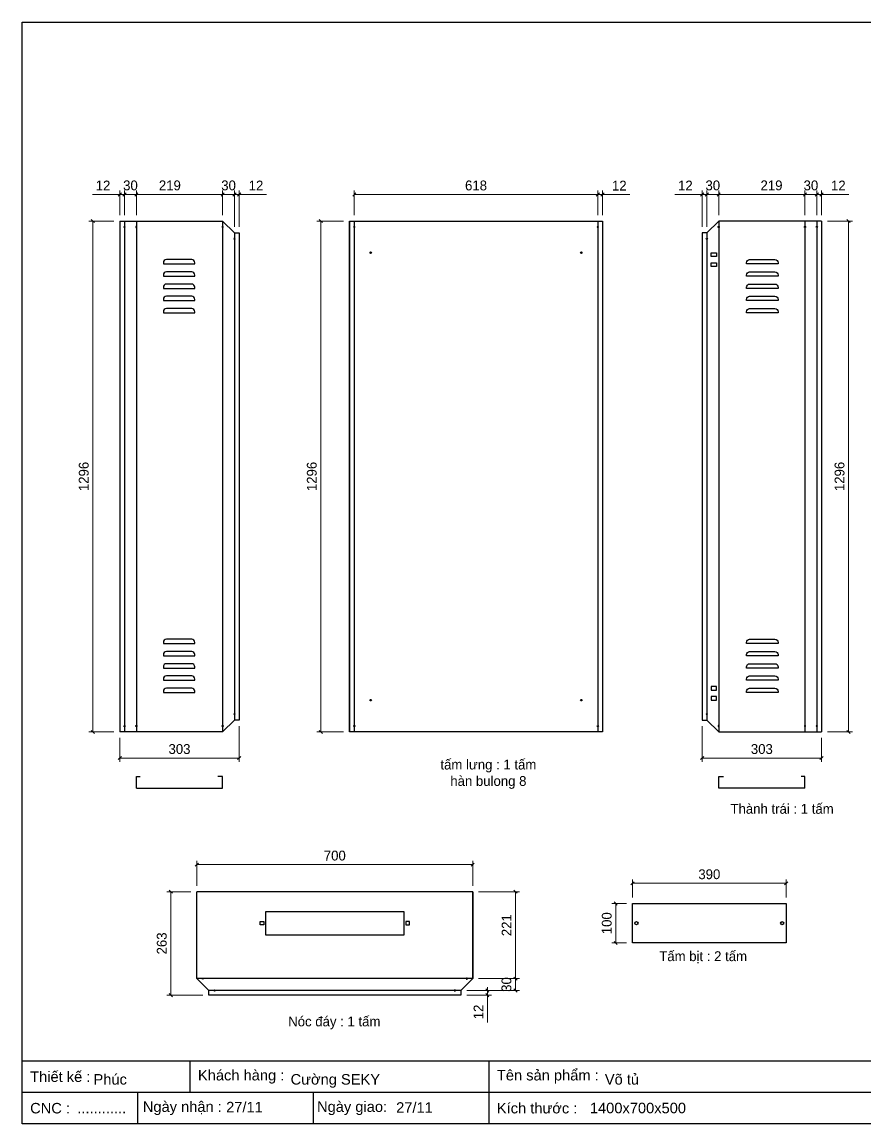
# Model space of a CAD drawing. Header units: millimetres. Extents: x 0 to 3953, y 0 to 2795.
# Drawn here: x 0 to 2139, y 0 to 2795 of the extents above; entities that cross this region are included whole.
import ezdxf

# ---------------------------------------------------------------- set-up
doc = ezdxf.new("R2010")
doc.units = ezdxf.units.MM
doc.layers.add('CNC', color=7, linetype='Continuous')
doc.layers.add('DIM', color=253, linetype='Continuous')
doc.styles.add('Arial', font='arial.ttf')
doc.dimstyles.new('Dim-25', dxfattribs={"dimtxt": 25, "dimasz": 8, "dimexe": 10, "dimexo": 15, "dimgap": 10, "dimtad": 1, "dimdec": 0, "dimtxsty": 'Standard', "dimblk": 'OBLIQUE', "dimcen": 10, "dimclrd": 5, "dimclre": 5, "dimclrt": 3, "dimazin": 3, "dimtfac": 1, "dimtdec": 0, "dimtmove": 0, "dimatfit": 3, "dimldrblk": 'OBLIQUE', "dimlwd": 9, "dimlwe": 9})

# ---------------------------------------------------------------- blocks, each defined once
blk = doc.blocks.new('*D1')
at = {"color": 0, "linetype": 'ByBlock', "lineweight": -2}
for p, q in [((294.2, 2361.8), (286.2, 2353.8)), ((505.2, 2353.8), (513.2, 2361.8))]:
    blk.add_line(p, q, dxfattribs=at)
at = {"layer": 'Defpoints', "color": 0, "transparency": 16777216}
for p in [(509.2, 2357.8), (290.2, 2290.4), (509.2, 2290.4)]:
    blk.add_point(p, dxfattribs=at)
at = {"layer": 'DIM', "color": 5, "lineweight": 9, "transparency": 16777216}
for p, q in [((290.2, 2305.4), (290.2, 2367.8)), ((290.2, 2357.8), (509.2, 2357.8)), ((509.2, 2305.4), (509.2, 2367.8))]:
    blk.add_line(p, q, dxfattribs=at)
at = {"layer": 'DIM', "color": 3, "transparency": 16777216, "insert": (375.2, 2380.6), "char_height": 25, "attachment_point": 5}
blk.add_mtext('219', dxfattribs=at)
blk = doc.blocks.new('_Oblique')
at = {"color": 0, "linetype": 'ByBlock', "lineweight": -2}
blk.add_line((-0.5, -0.5), (0.5, 0.5), dxfattribs=at)
blk = doc.blocks.new('*D2')
at = {"color": 0, "linetype": 'ByBlock', "lineweight": -2}
for p, q in [((513.2, 2361.8), (505.2, 2353.8)), ((535.2, 2353.8), (543.2, 2361.8))]:
    blk.add_line(p, q, dxfattribs=at)
at = {"layer": 'Defpoints', "color": 0, "transparency": 16777216}
for p in [(539.2, 2357.8), (509.2, 2290.4), (539.2, 2260.4)]:
    blk.add_point(p, dxfattribs=at)
at = {"layer": 'DIM', "color": 5, "lineweight": 9, "transparency": 16777216}
for p, q in [((509.2, 2305.4), (509.2, 2367.8)), ((509.2, 2357.8), (539.2, 2357.8)), ((539.2, 2275.4), (539.2, 2367.8))]:
    blk.add_line(p, q, dxfattribs=at)
at = {"layer": 'DIM', "color": 3, "transparency": 16777216, "insert": (524.2, 2380.6), "char_height": 25, "attachment_point": 5}
blk.add_mtext('30', dxfattribs=at)
blk = doc.blocks.new('*D3')
at = {"color": 0, "linetype": 'ByBlock', "lineweight": -2}
for p, q in [((535.2, 2353.8), (543.2, 2361.8)), ((555.2, 2361.8), (547.2, 2353.8))]:
    blk.add_line(p, q, dxfattribs=at)
at = {"layer": 'Defpoints', "color": 0, "transparency": 16777216}
for p in [(551.2, 2357.8), (539.2, 2260.4), (551.2, 2260.4)]:
    blk.add_point(p, dxfattribs=at)
at = {"layer": 'DIM', "color": 5, "lineweight": 9, "transparency": 16777216}
for p, q in [((539.2, 2357.8), (531.2, 2357.8)), ((539.2, 2275.4), (539.2, 2367.8)), ((539.2, 2357.8), (551.2, 2357.8)), ((551.2, 2275.4), (551.2, 2367.8)), ((551.2, 2357.8), (620.4, 2357.8))]:
    blk.add_line(p, q, dxfattribs=at)
at = {"layer": 'DIM', "color": 3, "transparency": 16777216, "insert": (593.8, 2380.4), "char_height": 25, "attachment_point": 5}
blk.add_mtext('12', dxfattribs=at)
blk = doc.blocks.new('*D4')
at = {"color": 0, "linetype": 'ByBlock', "lineweight": -2}
for p, q in [((252.2, 932.2), (244.2, 924.2)), ((547.2, 924.2), (555.2, 932.2))]:
    blk.add_line(p, q, dxfattribs=at)
at = {"layer": 'Defpoints', "color": 0, "transparency": 16777216}
for p in [(551.2, 1024.4), (248.2, 994.4), (551.2, 928.2)]:
    blk.add_point(p, dxfattribs=at)
at = {"layer": 'DIM', "color": 5, "lineweight": 9, "transparency": 16777216}
for p, q in [((551.2, 1009.4), (551.2, 918.2)), ((248.2, 979.4), (248.2, 918.2)), ((248.2, 928.2), (551.2, 928.2))]:
    blk.add_line(p, q, dxfattribs=at)
at = {"layer": 'DIM', "color": 3, "transparency": 16777216, "insert": (399.7, 950.9), "char_height": 25, "attachment_point": 5}
blk.add_mtext('303', dxfattribs=at)
blk = doc.blocks.new('*D5')
at = {"color": 0, "linetype": 'ByBlock', "lineweight": -2}
for p, q in [((264.2, 2361.8), (256.2, 2353.8)), ((286.2, 2353.8), (294.2, 2361.8))]:
    blk.add_line(p, q, dxfattribs=at)
at = {"layer": 'Defpoints', "color": 0, "transparency": 16777216}
for p in [(260.2, 2357.8), (260.2, 2290.4), (290.2, 2290.4)]:
    blk.add_point(p, dxfattribs=at)
at = {"layer": 'DIM', "color": 5, "lineweight": 9, "transparency": 16777216}
for p, q in [((260.2, 2305.4), (260.2, 2367.8)), ((290.2, 2357.8), (260.2, 2357.8)), ((290.2, 2305.4), (290.2, 2367.8))]:
    blk.add_line(p, q, dxfattribs=at)
at = {"layer": 'DIM', "color": 3, "transparency": 16777216, "insert": (275.2, 2380.6), "char_height": 25, "attachment_point": 5}
blk.add_mtext('30', dxfattribs=at)
blk = doc.blocks.new('*D6')
at = {"color": 0, "linetype": 'ByBlock', "lineweight": -2}
for p, q in [((244.2, 2353.8), (252.2, 2361.8)), ((264.2, 2361.8), (256.2, 2353.8))]:
    blk.add_line(p, q, dxfattribs=at)
at = {"layer": 'Defpoints', "color": 0, "transparency": 16777216}
for p in [(248.2, 2357.8), (248.2, 2290.4), (260.2, 2290.4)]:
    blk.add_point(p, dxfattribs=at)
at = {"layer": 'DIM', "color": 5, "lineweight": 9, "transparency": 16777216}
for p, q in [((248.2, 2357.8), (179, 2357.8)), ((248.2, 2305.4), (248.2, 2367.8)), ((260.2, 2357.8), (248.2, 2357.8)), ((260.2, 2305.4), (260.2, 2367.8)), ((260.2, 2357.8), (268.2, 2357.8))]:
    blk.add_line(p, q, dxfattribs=at)
at = {"layer": 'DIM', "color": 3, "transparency": 16777216, "insert": (205.6, 2380.4), "char_height": 25, "attachment_point": 5}
blk.add_mtext('12', dxfattribs=at)
blk = doc.blocks.new('f3daunguoc')
at = {"layer": 'CNC', "color": 2, "lineweight": -3}
blk.add_circle((0, 0), 1.5, dxfattribs=at)
blk = doc.blocks.new('*D7')
at = {"color": 0, "linetype": 'ByBlock', "lineweight": -2}
for p, q in [((183.6, 2286.4), (175.6, 2294.4)), ((175.6, 998.4), (183.6, 990.4))]:
    blk.add_line(p, q, dxfattribs=at)
at = {"layer": 'Defpoints', "color": 0, "ltscale": 3, "transparency": 16777216}
for p in [(248.2, 2290.4), (179.6, 994.4), (248.2, 994.4)]:
    blk.add_point(p, dxfattribs=at)
at = {"layer": 'DIM', "color": 5, "lineweight": 9, "ltscale": 3, "transparency": 16777216}
for p, q in [((233.2, 2290.4), (169.6, 2290.4)), ((179.6, 2290.4), (179.6, 994.4)), ((233.2, 994.4), (169.6, 994.4))]:
    blk.add_line(p, q, dxfattribs=at)
at = {"layer": 'DIM', "color": 3, "ltscale": 3, "transparency": 16777216, "insert": (156.8, 1642.4), "char_height": 25, "attachment_point": 5, "rotation": 90}
blk.add_mtext('1296', dxfattribs=at)
blk = doc.blocks.new('*D8')
at = {"color": 0, "linetype": 'ByBlock', "lineweight": -2}
for p, q in [((847.3, 2361.6), (839.3, 2353.6)), ((1457.3, 2353.6), (1465.3, 2361.6))]:
    blk.add_line(p, q, dxfattribs=at)
at = {"layer": 'Defpoints', "color": 0, "ltscale": 3, "transparency": 16777216}
for p in [(1461.3, 2357.6), (843.3, 2290.4), (1461.3, 2290.4)]:
    blk.add_point(p, dxfattribs=at)
at = {"layer": 'DIM', "color": 5, "lineweight": 9, "ltscale": 3, "transparency": 16777216}
for p, q in [((843.3, 2305.4), (843.3, 2367.6)), ((843.3, 2357.6), (1461.3, 2357.6)), ((1461.3, 2305.4), (1461.3, 2367.6))]:
    blk.add_line(p, q, dxfattribs=at)
at = {"layer": 'DIM', "color": 3, "ltscale": 3, "transparency": 16777216, "insert": (1152.3, 2380.4), "char_height": 25, "attachment_point": 5}
blk.add_mtext('618', dxfattribs=at)
blk = doc.blocks.new('*D9')
at = {"color": 0, "linetype": 'ByBlock', "lineweight": -2}
for p, q in [((1457.3, 2353.6), (1465.3, 2361.6)), ((1477.3, 2361.6), (1469.3, 2353.6))]:
    blk.add_line(p, q, dxfattribs=at)
at = {"layer": 'Defpoints', "color": 0, "ltscale": 3, "transparency": 16777216}
for p in [(1473.3, 2357.6), (1461.3, 2290.4), (1473.3, 2290.4)]:
    blk.add_point(p, dxfattribs=at)
at = {"layer": 'DIM', "color": 5, "lineweight": 9, "ltscale": 3, "transparency": 16777216}
for p, q in [((1461.3, 2357.6), (1453.3, 2357.6)), ((1461.3, 2305.4), (1461.3, 2367.6)), ((1461.3, 2357.6), (1473.3, 2357.6)), ((1473.3, 2305.4), (1473.3, 2367.6)), ((1473.3, 2357.6), (1542.5, 2357.6))]:
    blk.add_line(p, q, dxfattribs=at)
at = {"layer": 'DIM', "color": 3, "ltscale": 3, "transparency": 16777216, "insert": (1515.9, 2380.2), "char_height": 25, "attachment_point": 5}
blk.add_mtext('12', dxfattribs=at)
blk = doc.blocks.new('*D10')
at = {"color": 0, "linetype": 'ByBlock', "lineweight": -2}
for p, q in [((762.3, 2286.4), (754.3, 2294.4)), ((754.3, 998.4), (762.3, 990.4))]:
    blk.add_line(p, q, dxfattribs=at)
at = {"layer": 'Defpoints', "color": 0, "ltscale": 3, "transparency": 16777216}
for p in [(831.3, 2290.4), (758.3, 994.4), (831.3, 994.4)]:
    blk.add_point(p, dxfattribs=at)
at = {"layer": 'DIM', "color": 5, "lineweight": 9, "ltscale": 3, "transparency": 16777216}
for p, q in [((816.3, 2290.4), (748.3, 2290.4)), ((758.3, 2290.4), (758.3, 994.4)), ((816.3, 994.4), (748.3, 994.4))]:
    blk.add_line(p, q, dxfattribs=at)
at = {"layer": 'DIM', "color": 3, "ltscale": 3, "transparency": 16777216, "insert": (735.6, 1642.4), "char_height": 25, "attachment_point": 5, "rotation": 90}
blk.add_mtext('1296', dxfattribs=at)
blk = doc.blocks.new('*D11')
at = {"color": 0, "linetype": 'ByBlock', "lineweight": -2}
for p, q in [((1772.2, 2361.8), (1764.2, 2353.8)), ((1983.2, 2353.8), (1991.2, 2361.8))]:
    blk.add_line(p, q, dxfattribs=at)
at = {"layer": 'Defpoints', "color": 0, "transparency": 16777216}
for p in [(1768.2, 2357.8), (1768.2, 2290.4), (1987.2, 2290.4)]:
    blk.add_point(p, dxfattribs=at)
at = {"layer": 'DIM', "color": 5, "lineweight": 9, "transparency": 16777216}
for p, q in [((1768.2, 2305.4), (1768.2, 2367.8)), ((1987.2, 2357.8), (1768.2, 2357.8)), ((1987.2, 2305.4), (1987.2, 2367.8))]:
    blk.add_line(p, q, dxfattribs=at)
at = {"layer": 'DIM', "color": 3, "transparency": 16777216, "insert": (1902.2, 2380.6), "char_height": 25, "attachment_point": 5}
blk.add_mtext('219', dxfattribs=at)
blk = doc.blocks.new('*D12')
at = {"color": 0, "linetype": 'ByBlock', "lineweight": -2}
for p, q in [((1742.2, 2361.8), (1734.2, 2353.8)), ((1764.2, 2353.8), (1772.2, 2361.8))]:
    blk.add_line(p, q, dxfattribs=at)
at = {"layer": 'Defpoints', "color": 0, "transparency": 16777216}
for p in [(1738.2, 2357.8), (1768.2, 2290.4), (1738.2, 2260.4)]:
    blk.add_point(p, dxfattribs=at)
at = {"layer": 'DIM', "color": 5, "lineweight": 9, "transparency": 16777216}
for p, q in [((1738.2, 2275.4), (1738.2, 2367.8)), ((1768.2, 2357.8), (1738.2, 2357.8)), ((1768.2, 2305.4), (1768.2, 2367.8))]:
    blk.add_line(p, q, dxfattribs=at)
at = {"layer": 'DIM', "color": 3, "transparency": 16777216, "insert": (1753.2, 2380.6), "char_height": 25, "attachment_point": 5}
blk.add_mtext('30', dxfattribs=at)
blk = doc.blocks.new('*D13')
at = {"color": 0, "linetype": 'ByBlock', "lineweight": -2}
for p, q in [((1722.2, 2353.8), (1730.2, 2361.8)), ((1742.2, 2361.8), (1734.2, 2353.8))]:
    blk.add_line(p, q, dxfattribs=at)
at = {"layer": 'Defpoints', "color": 0, "transparency": 16777216}
for p in [(1726.2, 2357.8), (1726.2, 2260.4), (1738.2, 2260.4)]:
    blk.add_point(p, dxfattribs=at)
at = {"layer": 'DIM', "color": 5, "lineweight": 9, "transparency": 16777216}
for p, q in [((1726.2, 2357.8), (1657, 2357.8)), ((1726.2, 2275.4), (1726.2, 2367.8)), ((1738.2, 2357.8), (1726.2, 2357.8)), ((1738.2, 2275.4), (1738.2, 2367.8)), ((1738.2, 2357.8), (1746.2, 2357.8))]:
    blk.add_line(p, q, dxfattribs=at)
at = {"layer": 'DIM', "color": 3, "transparency": 16777216, "insert": (1683.6, 2380.4), "char_height": 25, "attachment_point": 5}
blk.add_mtext('12', dxfattribs=at)
blk = doc.blocks.new('*D14')
at = {"color": 0, "linetype": 'ByBlock', "lineweight": -2}
for p, q in [((1730.2, 932.2), (1722.2, 924.2)), ((2025.2, 924.2), (2033.2, 932.2))]:
    blk.add_line(p, q, dxfattribs=at)
at = {"layer": 'Defpoints', "color": 0, "transparency": 16777216}
for p in [(1726.2, 1024.4), (2029.2, 994.4), (1726.2, 928.2)]:
    blk.add_point(p, dxfattribs=at)
at = {"layer": 'DIM', "color": 5, "lineweight": 9, "transparency": 16777216}
for p, q in [((1726.2, 1009.4), (1726.2, 918.2)), ((2029.2, 979.4), (2029.2, 918.2)), ((2029.2, 928.2), (1726.2, 928.2))]:
    blk.add_line(p, q, dxfattribs=at)
at = {"layer": 'DIM', "color": 3, "transparency": 16777216, "insert": (1877.7, 950.9), "char_height": 25, "attachment_point": 5}
blk.add_mtext('303', dxfattribs=at)
blk = doc.blocks.new('*D15')
at = {"color": 0, "linetype": 'ByBlock', "lineweight": -2}
for p, q in [((1991.2, 2361.8), (1983.2, 2353.8)), ((2013.2, 2353.8), (2021.2, 2361.8))]:
    blk.add_line(p, q, dxfattribs=at)
at = {"layer": 'Defpoints', "color": 0, "transparency": 16777216}
for p in [(2017.2, 2357.8), (1987.2, 2290.4), (2017.2, 2290.4)]:
    blk.add_point(p, dxfattribs=at)
at = {"layer": 'DIM', "color": 5, "lineweight": 9, "transparency": 16777216}
for p, q in [((1987.2, 2305.4), (1987.2, 2367.8)), ((1987.2, 2357.8), (2017.2, 2357.8)), ((2017.2, 2305.4), (2017.2, 2367.8))]:
    blk.add_line(p, q, dxfattribs=at)
at = {"layer": 'DIM', "color": 3, "transparency": 16777216, "insert": (2002.2, 2380.6), "char_height": 25, "attachment_point": 5}
blk.add_mtext('30', dxfattribs=at)
blk = doc.blocks.new('*D16')
at = {"color": 0, "linetype": 'ByBlock', "lineweight": -2}
for p, q in [((2013.2, 2353.8), (2021.2, 2361.8)), ((2033.2, 2361.8), (2025.2, 2353.8))]:
    blk.add_line(p, q, dxfattribs=at)
at = {"layer": 'Defpoints', "color": 0, "transparency": 16777216}
for p in [(2029.2, 2357.8), (2017.2, 2290.4), (2029.2, 2290.4)]:
    blk.add_point(p, dxfattribs=at)
at = {"layer": 'DIM', "color": 5, "lineweight": 9, "transparency": 16777216}
for p, q in [((2017.2, 2357.8), (2009.2, 2357.8)), ((2017.2, 2305.4), (2017.2, 2367.8)), ((2017.2, 2357.8), (2029.2, 2357.8)), ((2029.2, 2305.4), (2029.2, 2367.8)), ((2029.2, 2357.8), (2098.4, 2357.8))]:
    blk.add_line(p, q, dxfattribs=at)
at = {"layer": 'DIM', "color": 3, "transparency": 16777216, "insert": (2071.8, 2380.4), "char_height": 25, "attachment_point": 5}
blk.add_mtext('12', dxfattribs=at)
blk = doc.blocks.new('*D17')
at = {"color": 0, "linetype": 'ByBlock', "lineweight": -2}
for p, q in [((2101.8, 2286.4), (2093.8, 2294.4)), ((2093.8, 998.4), (2101.8, 990.4))]:
    blk.add_line(p, q, dxfattribs=at)
at = {"layer": 'Defpoints', "color": 0, "ltscale": 3, "transparency": 16777216}
for p in [(2029.2, 2290.4), (2029.2, 994.4), (2097.8, 994.4)]:
    blk.add_point(p, dxfattribs=at)
at = {"layer": 'DIM', "color": 5, "lineweight": 9, "ltscale": 3, "transparency": 16777216}
for p, q in [((2044.2, 2290.4), (2107.8, 2290.4)), ((2097.8, 2290.4), (2097.8, 994.4)), ((2044.2, 994.4), (2107.8, 994.4))]:
    blk.add_line(p, q, dxfattribs=at)
at = {"layer": 'DIM', "color": 3, "ltscale": 3, "transparency": 16777216, "insert": (2075, 1642.4), "char_height": 25, "attachment_point": 5, "rotation": 90}
blk.add_mtext('1296', dxfattribs=at)
blk = doc.blocks.new('KHUNG CHUẨN')
at = {"color": 7}
for p, q in [((19889.2, -28535.2), (16919.2, -28535.2)), ((17239.2, -28535.2), (17239.2, -28595.2)), ((17809.2, -28535.2), (17809.2, -28655.2)), ((18939.2, -28595.2), (16919.2, -28595.2)), ((17139.2, -28595.2), (17139.2, -28655.2)), ((17474.2, -28595.2), (17474.2, -28655.2))]:
    blk.add_line(p, q, dxfattribs=at)
blk.add_lwpolyline([(16919.2, -26555.2), (19889.2, -26555.2), (19889.2, -28655.2), (16919.2, -28655.2)], close=True, dxfattribs=at)
at = {"color": 2, "char_height": 20, "attachment_point": 4, "style": 'Arial'}
for s, insert, width in [('  Thiết kế :', (16919.2, -28565.2), 917.634), ('  Khách hàng :', (17239.2, -28565.2), 917.634), ('  Tên sản phẩm :', (17809.2, -28565.2), 917.634), ('  CNC :', (16919.2, -28625.2), 917.634), ('  Ngày nhận :', (17134, -28625.2), 556.651), ('  Ngày giao:', (17466.3, -28625.2), 556.651), ('  Kích thước :', (17809.2, -28625.2), 917.634)]:
    blk.add_mtext(s, dxfattribs=dict(at, insert=insert, width=width))
at = {"color": 3, "style": 'Arial'}
for tag, p in [('#01', (17055.6, -28580.1)), ('#02', (17431.4, -28580.1)), ('#03', (18030.6, -28580.1)), ('#08', (18751.7, -28580.1)), ('#10', (19064.8, -28580.1)), ('#04', (17024.8, -28634.6)), ('#05', (17308.5, -28633)), ('#06', (17632.7, -28633.7)), ('#07', (18002, -28634.7)), ('#09', (18753.8, -28632.6)), ('#11', (19060.3, -28625.7)), ('#12', (19806.5, -28628.9))]:
    blk.add_attdef(tag, p, '', height=20, dxfattribs=at)
blk = doc.blocks.new('*D24')
at = {"color": 0, "linetype": 'ByBlock', "lineweight": -2}
for p, q in [((1256.4, 585.2), (1248.4, 593.2)), ((1248.4, 372.7), (1256.4, 364.7))]:
    blk.add_line(p, q, dxfattribs=at)
at = {"layer": 'Defpoints', "color": 0, "transparency": 16777216}
for p in [(1143.8, 589.2), (1143.8, 368.7), (1252.4, 368.7)]:
    blk.add_point(p, dxfattribs=at)
at = {"layer": 'DIM', "color": 5, "lineweight": 9, "transparency": 16777216}
for p, q in [((1158.8, 589.2), (1262.4, 589.2)), ((1252.4, 589.2), (1252.4, 368.7)), ((1158.8, 368.7), (1262.4, 368.7))]:
    blk.add_line(p, q, dxfattribs=at)
at = {"layer": 'DIM', "color": 3, "transparency": 16777216, "insert": (1229.8, 504.2), "char_height": 25, "attachment_point": 5, "rotation": 90}
blk.add_mtext('221', dxfattribs=at)
blk = doc.blocks.new('*D25')
at = {"color": 0, "linetype": 'ByBlock', "lineweight": -2}
for p, q in [((1256.4, 364.7), (1248.4, 372.7)), ((1248.4, 342.7), (1256.4, 334.7))]:
    blk.add_line(p, q, dxfattribs=at)
at = {"layer": 'Defpoints', "color": 0, "transparency": 16777216}
for p in [(1143.8, 368.7), (1113.8, 338.7), (1252.4, 338.7)]:
    blk.add_point(p, dxfattribs=at)
at = {"layer": 'DIM', "color": 5, "lineweight": 9, "transparency": 16777216}
for p, q in [((1158.8, 368.7), (1262.4, 368.7)), ((1252.4, 368.7), (1252.4, 338.7)), ((1128.8, 338.7), (1262.4, 338.7))]:
    blk.add_line(p, q, dxfattribs=at)
at = {"layer": 'DIM', "color": 3, "transparency": 16777216, "insert": (1229.6, 353.7), "char_height": 25, "attachment_point": 5, "rotation": 90}
blk.add_mtext('30', dxfattribs=at)
blk = doc.blocks.new('*D26')
at = {"color": 0, "linetype": 'ByBlock', "lineweight": -2}
for p, q in [((1177.2, 342.7), (1185.2, 334.7)), ((1185.2, 322.7), (1177.2, 330.7))]:
    blk.add_line(p, q, dxfattribs=at)
at = {"layer": 'Defpoints', "color": 0, "transparency": 16777216}
for p in [(1113.8, 338.7), (1113.8, 326.7), (1181.2, 326.7)]:
    blk.add_point(p, dxfattribs=at)
at = {"layer": 'DIM', "color": 5, "lineweight": 9, "transparency": 16777216}
for p, q in [((1128.8, 338.7), (1191.2, 338.7)), ((1181.2, 338.7), (1181.2, 346.7)), ((1181.2, 338.7), (1181.2, 326.7)), ((1128.8, 326.7), (1191.2, 326.7)), ((1181.2, 326.7), (1181.2, 257.5))]:
    blk.add_line(p, q, dxfattribs=at)
at = {"layer": 'DIM', "color": 3, "transparency": 16777216, "insert": (1158.6, 284.1), "char_height": 25, "attachment_point": 5, "rotation": 90}
blk.add_mtext('12', dxfattribs=at)
blk = doc.blocks.new('*D27')
at = {"color": 0, "linetype": 'ByBlock', "lineweight": -2}
for p, q in [((381.6, 585.2), (373.6, 593.2)), ((373.6, 330.7), (381.6, 322.7))]:
    blk.add_line(p, q, dxfattribs=at)
at = {"layer": 'Defpoints', "color": 0, "transparency": 16777216}
for p in [(443.8, 589.2), (377.6, 326.7), (473.8, 326.7)]:
    blk.add_point(p, dxfattribs=at)
at = {"layer": 'DIM', "color": 5, "lineweight": 9, "transparency": 16777216}
for p, q in [((428.8, 589.2), (367.6, 589.2)), ((377.6, 589.2), (377.6, 326.7)), ((458.8, 326.7), (367.6, 326.7))]:
    blk.add_line(p, q, dxfattribs=at)
at = {"layer": 'DIM', "color": 3, "transparency": 16777216, "insert": (354.8, 457.9), "char_height": 25, "attachment_point": 5, "rotation": 90}
blk.add_mtext('263', dxfattribs=at)
blk = doc.blocks.new('*D28')
at = {"color": 0, "linetype": 'ByBlock', "lineweight": -2}
for p, q in [((447.8, 661.8), (439.8, 653.8)), ((1139.8, 653.8), (1147.8, 661.8))]:
    blk.add_line(p, q, dxfattribs=at)
at = {"layer": 'Defpoints', "color": 0, "ltscale": 3, "transparency": 16777216}
for p in [(443.8, 657.8), (443.8, 589.2), (1143.8, 589.2)]:
    blk.add_point(p, dxfattribs=at)
at = {"layer": 'DIM', "color": 5, "lineweight": 9, "ltscale": 3, "transparency": 16777216}
for p, q in [((443.8, 604.2), (443.8, 667.8)), ((1143.8, 657.8), (443.8, 657.8)), ((1143.8, 604.2), (1143.8, 667.8))]:
    blk.add_line(p, q, dxfattribs=at)
at = {"layer": 'DIM', "color": 3, "ltscale": 3, "transparency": 16777216, "insert": (793.8, 680.6), "char_height": 25, "attachment_point": 5}
blk.add_mtext('700', dxfattribs=at)
blk = doc.blocks.new('*D29')
at = {"color": 5, "lineweight": 9, "ltscale": 3, "transparency": 16777216}
for p, q in [((1549.4, 574.2), (1549.4, 620.5)), ((1939.4, 574.2), (1939.4, 620.5)), ((1549.4, 610.5), (1939.4, 610.5))]:
    blk.add_line(p, q, dxfattribs=at)
at = {"color": 0, "linetype": 'ByBlock', "lineweight": -2}
for p, q in [((1553.4, 614.5), (1545.4, 606.5)), ((1935.4, 606.5), (1943.4, 614.5))]:
    blk.add_line(p, q, dxfattribs=at)
at = {"layer": 'Defpoints', "color": 0, "ltscale": 3, "transparency": 16777216}
for p in [(1939.4, 610.5), (1549.4, 559.2), (1939.4, 559.2)]:
    blk.add_point(p, dxfattribs=at)
at = {"color": 3, "ltscale": 3, "transparency": 16777216, "insert": (1744.4, 633.3), "char_height": 25, "attachment_point": 5}
blk.add_mtext('390', dxfattribs=at)
blk = doc.blocks.new('*D30')
at = {"color": 5, "lineweight": 9, "ltscale": 3, "transparency": 16777216}
for p, q in [((1534.4, 559.2), (1496.9, 559.2)), ((1506.9, 559.2), (1506.9, 459.2)), ((1534.4, 459.2), (1496.9, 459.2))]:
    blk.add_line(p, q, dxfattribs=at)
at = {"color": 0, "linetype": 'ByBlock', "lineweight": -2}
for p, q in [((1510.9, 555.2), (1502.9, 563.2)), ((1502.9, 463.2), (1510.9, 455.2))]:
    blk.add_line(p, q, dxfattribs=at)
at = {"layer": 'Defpoints', "color": 0, "ltscale": 3, "transparency": 16777216}
for p in [(1549.4, 559.2), (1506.9, 459.2), (1549.4, 459.2)]:
    blk.add_point(p, dxfattribs=at)
at = {"color": 3, "ltscale": 3, "transparency": 16777216, "insert": (1484.1, 509.2), "char_height": 25, "attachment_point": 5, "rotation": 90}
blk.add_mtext('100', dxfattribs=at)

msp = doc.modelspace()

# ---------------------------------------------------------------- linework, layer by layer
at = {"color": 7}
for p, q in [((248.2, 2290.4), (248.2, 994.4)), ((260.2, 2290.4), (260.2, 994.4)), ((290.2, 2290.4), (290.2, 994.4)), ((509.2, 2290.4), (509.2, 994.4)), ((509.2, 2290.4), (539.2, 2260.4)), ((831.3, 2290.4), (831.3, 994.4)), ((843.3, 2290.4), (843.3, 994.4)), ((1461.3, 2290.4), (1461.3, 994.4)), ((1473.3, 2290.4), (1473.3, 994.4)), ((1768.2, 2290.4), (1738.2, 2260.4)), ((1768.2, 2290.4), (1768.2, 994.4)), ((1987.2, 2290.4), (1987.2, 994.4)), ((2017.2, 2290.4), (2017.2, 994.4)), ((2029.2, 2290.4), (2029.2, 994.4)), ((539.2, 2260.4), (539.2, 1024.4)), ((1738.2, 2260.4), (1738.2, 1024.4)), ((509.2, 994.4), (539.2, 1024.4)), ((1768.2, 994.4), (1738.2, 1024.4)), ((290.2, 851.4), (290.2, 881.4)), ((290.2, 881.4), (300.2, 881.4)), ((509.2, 881.4), (497.2, 881.4)), ((509.2, 851.4), (509.2, 881.4)), ((1768.2, 851.4), (1768.2, 881.4)), ((1768.2, 881.4), (1780.2, 881.4)), ((1987.2, 881.4), (1977.2, 881.4)), ((1987.2, 851.4), (1987.2, 881.4)), ((290.2, 851.4), (509.2, 851.4)), ((1987.2, 851.4), (1768.2, 851.4)), ((1143.8, 589.2), (443.8, 589.2)), ((1143.8, 368.7), (443.8, 368.7)), ((443.8, 368.7), (473.8, 338.7)), ((1143.8, 368.7), (1113.8, 338.7)), ((1113.8, 338.7), (473.8, 338.7))]:
    msp.add_line(p, q, dxfattribs=at)
for points in [[(248.2, 2290.4), (509.2, 2290.4)], [(2029.2, 2290.4), (1768.2, 2290.4)], [(539.2, 2260.4), (551.2, 2260.4), (551.2, 1024.4), (539.2, 1024.4)], [(1738.2, 2260.4), (1726.2, 2260.4), (1726.2, 1024.4), (1738.2, 1024.4)], [(509.2, 994.4), (248.2, 994.4)], [(1768.2, 994.4), (2029.2, 994.4)], [(443.8, 368.7), (443.8, 589.2)], [(1143.8, 589.2), (1143.8, 368.7)], [(1143.8, 368.7), (1143.8, 589.2)], [(1113.8, 338.7), (1113.8, 326.7), (473.8, 326.7), (473.8, 338.7)]]:
    msp.add_lwpolyline(points, dxfattribs=at)
at = {"color": 2, "ltscale": 3}
msp.add_lwpolyline([(831.3, 2290.4), (1473.3, 2290.4), (1473.3, 994.4), (831.3, 994.4)], close=True, dxfattribs=at)
at = {"color": 2}
for points in [[(1749.4, 2209.4), (1762.4, 2209.4), (1762.4, 2200.4), (1749.4, 2200.4)], [(1749.4, 2184.4), (1762.4, 2184.4), (1762.4, 2175.4), (1749.4, 2175.4)], [(1749.4, 1100.4), (1762.4, 1100.4), (1762.4, 1109.4), (1749.4, 1109.4)], [(1749.4, 1075.4), (1762.4, 1075.4), (1762.4, 1084.4), (1749.4, 1084.4)], [(618.8, 539.2), (968.8, 539.2), (968.8, 479.2), (618.8, 479.2)], [(613.3, 504.7), (604.3, 504.7), (604.3, 513.7), (613.3, 513.7)], [(974.3, 504.7), (983.3, 504.7), (983.3, 513.7), (974.3, 513.7)]]:
    msp.add_lwpolyline(points, close=True, dxfattribs=at)
for points in [[(430.7, 2192.4), (366.7, 2192.4, 0.414214), (358.7, 2184.4), (358.7, 2181.4), (438.7, 2181.4), (438.7, 2184.4, 0.414214)], [(1846.7, 2192.4), (1910.7, 2192.4, -0.414214), (1918.7, 2184.4), (1918.7, 2181.4), (1838.7, 2181.4), (1838.7, 2184.4, -0.414214)], [(430.7, 2161.4), (366.7, 2161.4, 0.414214), (358.7, 2153.4), (358.7, 2150.4), (438.7, 2150.4), (438.7, 2153.4, 0.414214)], [(1846.7, 2161.4), (1910.7, 2161.4, -0.414214), (1918.7, 2153.4), (1918.7, 2150.4), (1838.7, 2150.4), (1838.7, 2153.4, -0.414214)], [(430.7, 2130.4), (366.7, 2130.4, 0.414214), (358.7, 2122.4), (358.7, 2119.4), (438.7, 2119.4), (438.7, 2122.4, 0.414214)], [(1846.7, 2130.4), (1910.7, 2130.4, -0.414214), (1918.7, 2122.4), (1918.7, 2119.4), (1838.7, 2119.4), (1838.7, 2122.4, -0.414214)], [(430.7, 2099.4), (366.7, 2099.4, 0.414214), (358.7, 2091.4), (358.7, 2088.4), (438.7, 2088.4), (438.7, 2091.4, 0.414214)], [(1846.7, 2099.4), (1910.7, 2099.4, -0.414214), (1918.7, 2091.4), (1918.7, 2088.4), (1838.7, 2088.4), (1838.7, 2091.4, -0.414214)], [(430.7, 2068.4), (366.7, 2068.4, 0.414214), (358.7, 2060.4), (358.7, 2057.4), (438.7, 2057.4), (438.7, 2060.4, 0.414214)], [(1846.7, 2068.4), (1910.7, 2068.4, -0.414214), (1918.7, 2060.4), (1918.7, 2057.4), (1838.7, 2057.4), (1838.7, 2060.4, -0.414214)], [(430.7, 1229.4), (366.7, 1229.4, 0.414214), (358.7, 1221.4), (358.7, 1218.4), (438.7, 1218.4), (438.7, 1221.4, 0.414214)], [(1846.7, 1229.4), (1910.7, 1229.4, -0.414214), (1918.7, 1221.4), (1918.7, 1218.4), (1838.7, 1218.4), (1838.7, 1221.4, -0.414214)], [(430.7, 1198.4), (366.7, 1198.4, 0.414214), (358.7, 1190.4), (358.7, 1187.4), (438.7, 1187.4), (438.7, 1190.4, 0.414214)], [(1846.7, 1198.4), (1910.7, 1198.4, -0.414214), (1918.7, 1190.4), (1918.7, 1187.4), (1838.7, 1187.4), (1838.7, 1190.4, -0.414214)], [(430.7, 1167.4), (366.7, 1167.4, 0.414214), (358.7, 1159.4), (358.7, 1156.4), (438.7, 1156.4), (438.7, 1159.4, 0.414214)], [(1846.7, 1167.4), (1910.7, 1167.4, -0.414214), (1918.7, 1159.4), (1918.7, 1156.4), (1838.7, 1156.4), (1838.7, 1159.4, -0.414214)], [(430.7, 1136.4), (366.7, 1136.4, 0.414214), (358.7, 1128.4), (358.7, 1125.4), (438.7, 1125.4), (438.7, 1128.4, 0.414214)], [(1846.7, 1136.4), (1910.7, 1136.4, -0.414214), (1918.7, 1128.4), (1918.7, 1125.4), (1838.7, 1125.4), (1838.7, 1128.4, -0.414214)], [(430.7, 1105.4), (366.7, 1105.4, 0.414214), (358.7, 1097.4), (358.7, 1094.4), (438.7, 1094.4), (438.7, 1097.4, 0.414214)], [(1846.7, 1105.4), (1910.7, 1105.4, -0.414214), (1918.7, 1097.4), (1918.7, 1094.4), (1838.7, 1094.4), (1838.7, 1097.4, -0.414214)]]:
    msp.add_lwpolyline(points, format="xyb", close=True, dxfattribs=at)
at = {"color": 7}
msp.add_lwpolyline([(1549.4, 559.2), (1939.4, 559.2), (1939.4, 459.2), (1549.4, 459.2)], close=True, dxfattribs=at)
at = {"color": 2, "ltscale": 3}
for centre in [(884.8, 2209.9), (1419.8, 2209.9), (884.8, 1074.9), (1419.8, 1074.9)]:
    msp.add_circle(centre, 2, dxfattribs=at)
at = {"color": 2}
for centre in [(1559.4, 509.2), (1929.4, 509.2)]:
    msp.add_circle(centre, 4, dxfattribs=at)

# ---------------------------------------------------------------- block references
at = {"color": 3}
ref = msp.add_blockref('KHUNG CHUẨN', (-22519.5, 38140), dxfattribs=dict(at, xscale=1.331000000005587, yscale=1.331000000005587, zscale=1.331000000005587))
ref.add_attrib('#03', 'Võ tủ', (1479.2, 99.9), dxfattribs={"color": 3, "height": 26.62, "style": 'Arial'})
ref.add_attrib('#07', '1400x700x500', (1441.2, 27.2), dxfattribs={"color": 3, "height": 26.62, "style": 'Arial'})
ref.add_attrib('#02', 'Cường SEKY', (681.7, 99.9), dxfattribs={"color": 3, "height": 26.62, "style": 'Arial'})
ref.add_attrib('#05', '27/11', (518, 29.5), dxfattribs={"color": 3, "height": 26.62, "style": 'Arial'})
ref.add_attrib('#06', '27/11', (949.5, 28.5), dxfattribs={"color": 3, "height": 26.62, "style": 'Arial'})
ref.add_attrib('#01', 'Phúc', (181.4, 99.9), dxfattribs={"color": 3, "height": 26.62, "style": 'Arial'})
ref.add_attrib('#04', '............', (140.4, 27.3), dxfattribs={"color": 3, "height": 26.62, "style": 'Arial'})
at = {"lineweight": -3, "xscale": -1}
for p, rotation in [((260.2, 2275.4), 180), ((290.2, 2275.4), 180), ((509.2, 2275.4), 180), ((843.3, 2275.4), 180), ((1461.3, 2275.4), 180), ((539.2, 2245.4), 180), ((1128.8, 368.7), 90), ((1098.8, 338.7), 90)]:
    msp.add_blockref('f3daunguoc', p, dxfattribs=dict(at, rotation=rotation))
at = {"lineweight": -3}
for p, rotation in [((1768.2, 2275.4), 180), ((1987.2, 2275.4), 180), ((2017.2, 2275.4), 180), ((1738.2, 2245.4), 180), ((458.8, 368.7), 270), ((488.8, 338.7), 270)]:
    msp.add_blockref('f3daunguoc', p, dxfattribs=dict(at, rotation=rotation))
for p in [(539.2, 1039.4), (260.2, 1009.4), (290.2, 1009.4), (509.2, 1009.4), (843.3, 1009.4), (1461.3, 1009.4)]:
    msp.add_blockref('f3daunguoc', p, dxfattribs=at)
at = {"lineweight": -3, "xscale": -1}
for p in [(1738.2, 1039.4), (1768.2, 1009.4), (1987.2, 1009.4), (2017.2, 1009.4)]:
    msp.add_blockref('f3daunguoc', p, dxfattribs=at)

# ---------------------------------------------------------------- texts
at = {"color": 2, "char_height": 25, "attachment_point": 5}
for s, insert, width in [('tấm lưng : 1 tấm \\Phàn bulong 8', (1183.6, 887.1), 1072), ('Thành trái : 1 tấm', (1929.1, 799.2), 921), ('Tấm bịt : 2 tấm', (1728.7, 422.8), 921), ('Nóc đáy : 1 tấm', (792.6, 256.3), 922)]:
    msp.add_mtext(s, dxfattribs=dict(at, insert=insert, width=width))

# ---------------------------------------------------------------- dimensions: what is measured, and where the dimension line sits
at = {"color": 2, "ltscale": 3}
dim = msp.add_linear_dim(base=(1939.4, 610.5), p1=(1549.4, 559.2), p2=(1939.4, 559.2), dimstyle='Dim-25', dxfattribs=at)
dim.commit()
dim.dimension.update_dxf_attribs({"geometry": '*D29', "text_midpoint": (1744.4, 633.3)})
dim = msp.add_linear_dim(base=(1506.9, 459.2), p1=(1549.4, 559.2), p2=(1549.4, 459.2), angle=90, dimstyle='Dim-25', dxfattribs=at)
dim.commit()
dim.dimension.update_dxf_attribs({"geometry": '*D30', "text_midpoint": (1484.1, 509.2)})
at = {"layer": 'DIM', "color": 7}
for base, p1, p2, picture, middle in [((248.2, 2357.8), (260.2, 2290.4), (248.2, 2290.4), '*D6', (205.6, 2380.4)), ((551.2, 2357.8), (539.2, 2260.4), (551.2, 2260.4), '*D3', (593.8, 2380.4)), ((551.2, 928.2), (248.2, 994.4), (551.2, 1024.4), '*D4', (399.7, 950.9))]:
    dim = msp.add_linear_dim(base=base, p1=p1, p2=p2, dimstyle='Dim-25', dxfattribs=at)
    dim.commit()
    dim.dimension.update_dxf_attribs({"geometry": picture, "text_midpoint": middle})
for base, p1, p2, picture, middle in [((260.2, 2357.8), (290.2, 2290.4), (260.2, 2290.4), '*D5', (275.2, 2357.8)), ((509.2, 2357.8), (290.2, 2290.4), (509.2, 2290.4), '*D1', (375.2, 2357.8)), ((539.2, 2357.8), (509.2, 2290.4), (539.2, 2260.4), '*D2', (524.2, 2357.8))]:
    dim = msp.add_linear_dim(base=base, p1=p1, p2=p2, dimstyle='Dim-25', dxfattribs=at)
    dim.commit()
    dim.dimension.update_dxf_attribs({"geometry": picture, "text_midpoint": middle, "dimtype": 160})
at = {"layer": 'DIM', "color": 2, "ltscale": 3}
for base, p1, p2, picture, middle in [((1461.3, 2357.6), (843.3, 2290.4), (1461.3, 2290.4), '*D8', (1152.3, 2380.4)), ((1473.3, 2357.6), (1461.3, 2290.4), (1473.3, 2290.4), '*D9', (1515.9, 2380.2))]:
    dim = msp.add_linear_dim(base=base, p1=p1, p2=p2, dimstyle='Dim-25', dxfattribs=at)
    dim.commit()
    dim.dimension.update_dxf_attribs({"geometry": picture, "text_midpoint": middle})
at = {"layer": 'DIM', "color": 7}
for base, p1, p2, angle, picture, middle in [((1726.2, 2357.8), (1738.2, 2260.4), (1726.2, 2260.4), 180, '*D13', (1683.6, 2380.4)), ((2029.2, 2357.8), (2017.2, 2290.4), (2029.2, 2290.4), 180, '*D16', (2071.8, 2380.4)), ((1726.2, 928.2), (2029.2, 994.4), (1726.2, 1024.4), 180, '*D14', (1877.7, 950.9)), ((377.6019925, 326.6812098), (443.8281115, 589.1812098), (473.8281115, 326.6812098), 270, '*D27', (354.8291412, 457.9312098)), ((1181.2, 326.7), (1113.8, 338.7), (1113.8, 326.7), 270, '*D26', (1158.6, 284.1))]:
    dim = msp.add_linear_dim(base=base, p1=p1, p2=p2, angle=angle, dimstyle='Dim-25', dxfattribs=at)
    dim.commit()
    dim.dimension.update_dxf_attribs({"geometry": picture, "text_midpoint": middle})
for base, p1, p2, angle, picture, middle in [((1738.2, 2357.8), (1768.2, 2290.4), (1738.2, 2260.4), 180, '*D12', (1753.2, 2357.8)), ((1768.2, 2357.8), (1987.2, 2290.4), (1768.2, 2290.4), 180, '*D11', (1902.2, 2357.8)), ((2017.2, 2357.8), (1987.2, 2290.4), (2017.2, 2290.4), 180, '*D15', (2002.2, 2357.8)), ((1252.3768071, 368.6812098), (1143.8281115, 589.1812098), (1143.8281115, 368.6812098), 270, '*D24', (1252.3768071, 504.1812098)), ((1252.4, 338.7), (1143.8, 368.7), (1113.8, 338.7), 270, '*D25', (1252.4, 353.7))]:
    dim = msp.add_linear_dim(base=base, p1=p1, p2=p2, angle=angle, dimstyle='Dim-25', dxfattribs=at)
    dim.commit()
    dim.dimension.update_dxf_attribs({"geometry": picture, "text_midpoint": middle, "dimtype": 160})
at = {"layer": 'DIM', "color": 7, "ltscale": 3}
for base, p1, p2, picture, middle in [((179.6, 994.4), (248.2, 2290.4), (248.2, 994.4), '*D7', (156.8, 1642.4)), ((2097.8, 994.4), (2029.2, 2290.4), (2029.2, 994.4), '*D17', (2075, 1642.4))]:
    dim = msp.add_linear_dim(base=base, p1=p1, p2=p2, angle=90, dimstyle='Dim-25', dxfattribs=at)
    dim.commit()
    dim.dimension.update_dxf_attribs({"geometry": picture, "text_midpoint": middle})
at = {"layer": 'DIM', "color": 2, "ltscale": 3}
dim = msp.add_linear_dim(base=(758.3, 994.4), p1=(831.3, 2290.4), p2=(831.3, 994.4), angle=90, dimstyle='Dim-25', dxfattribs=at)
dim.commit()
dim.dimension.update_dxf_attribs({"geometry": '*D10', "text_midpoint": (735.6, 1642.4)})
at = {"layer": 'DIM', "color": 7, "ltscale": 3}
dim = msp.add_linear_dim(base=(443.8, 657.8), p1=(1143.8, 589.2), p2=(443.8, 589.2), dimstyle='Dim-25', dxfattribs=at)
dim.commit()
dim.dimension.update_dxf_attribs({"geometry": '*D28', "text_midpoint": (793.8, 680.6)})

doc.saveas('drawing.dxf')
